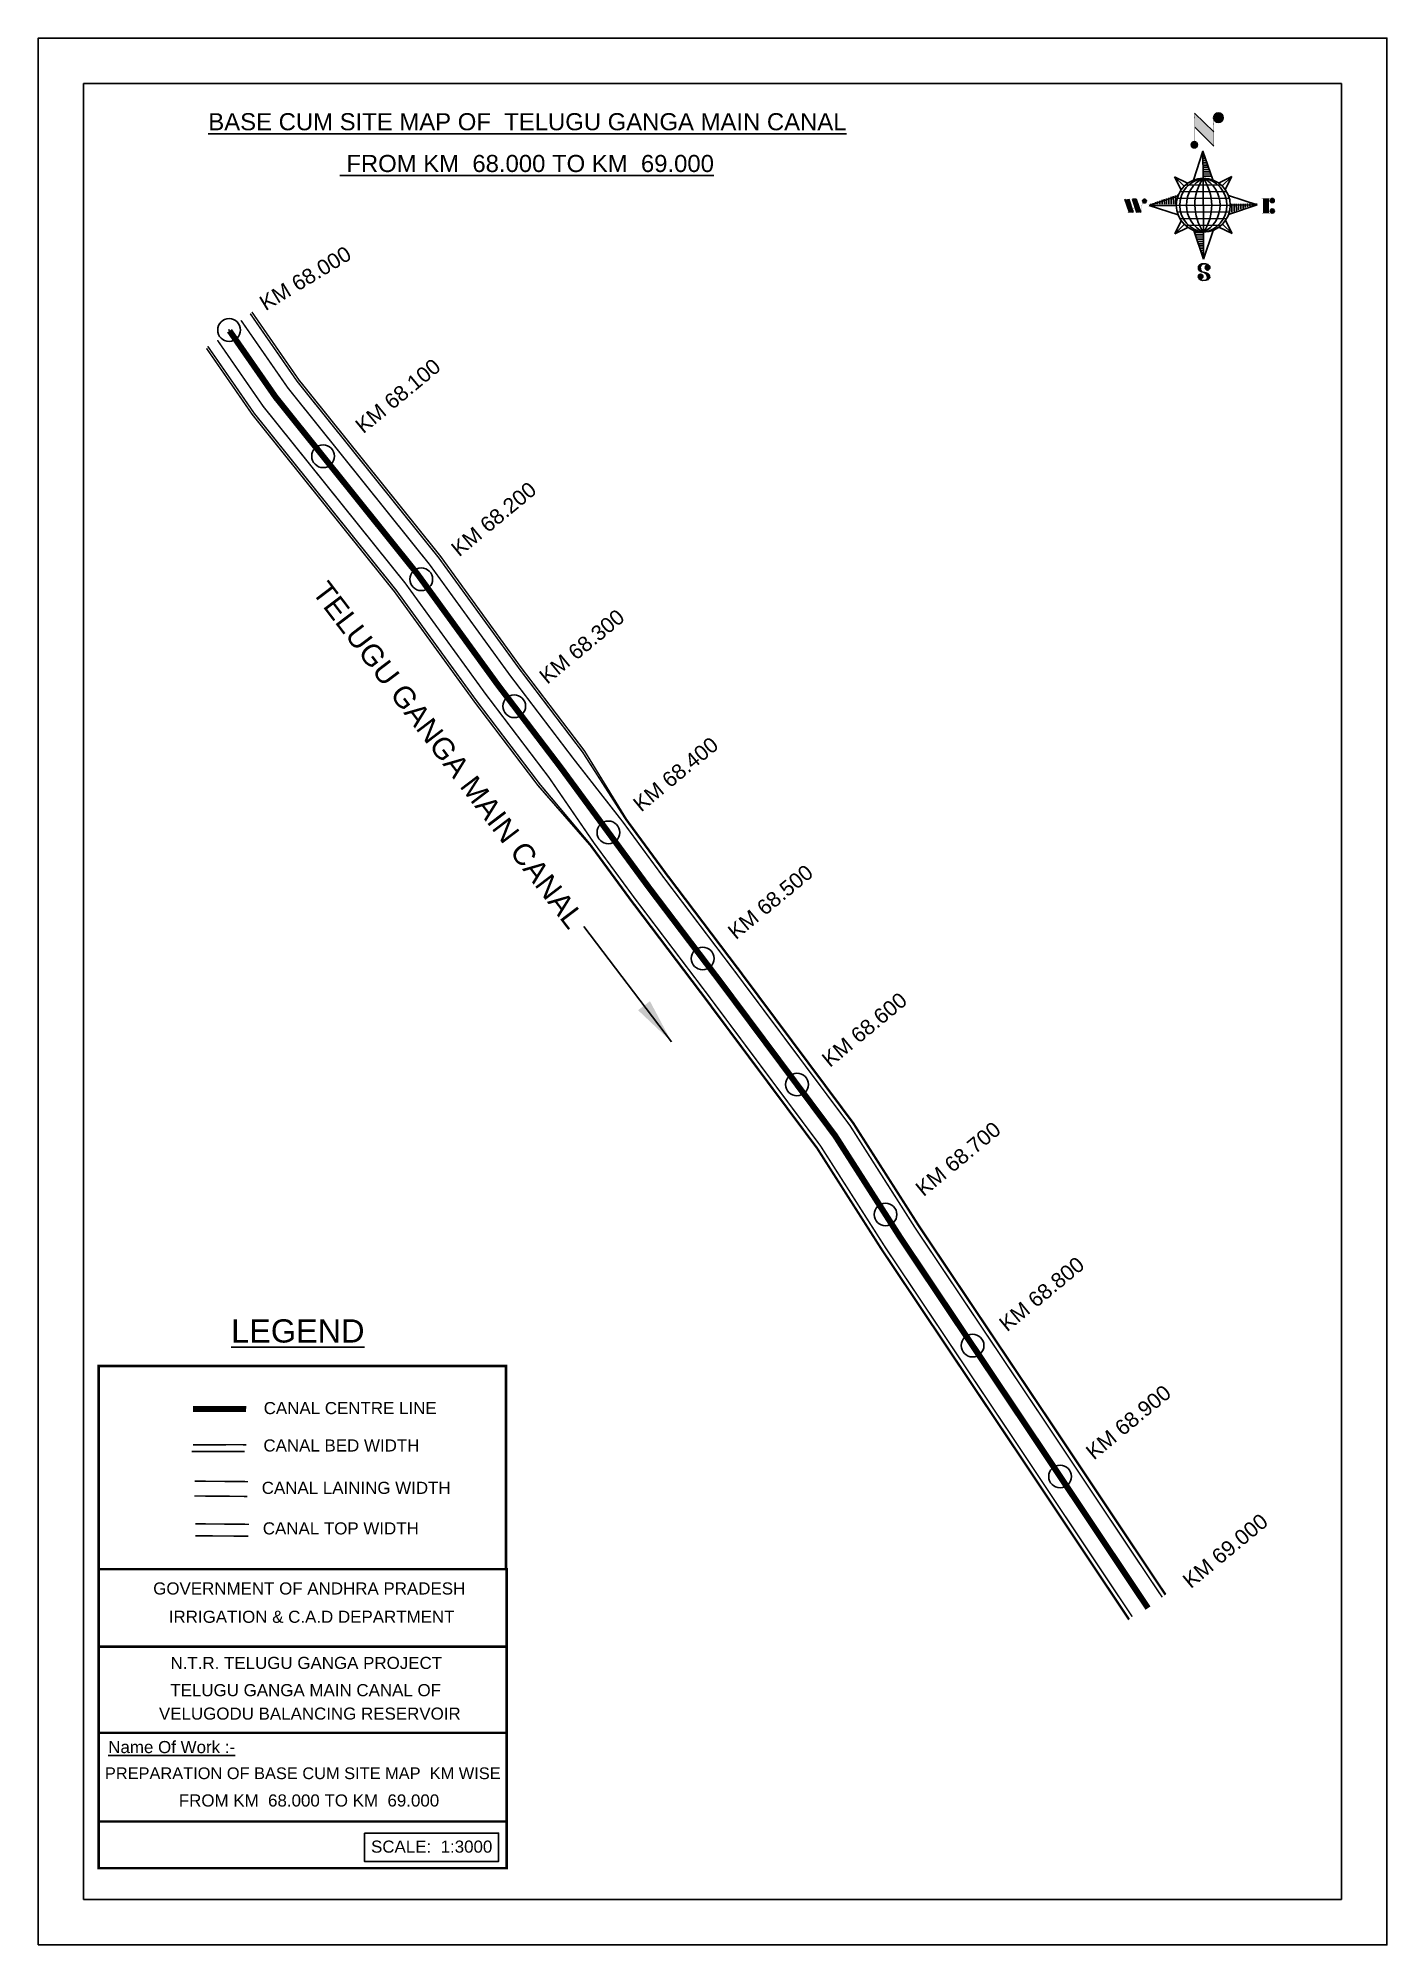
# Model space of a CAD drawing. Header units: inches. Extents: x 266787 to 267678, y 1676572 to 1677832.
import ezdxf

# ---------------------------------------------------------------- set-up
doc = ezdxf.new("R2010")
doc.units = ezdxf.units.IN
doc.header["$MEASUREMENT"] = 0
doc.header["$PDMODE"] = 32
doc.header["$PDSIZE"] = 15
for name, color, linetype in [('AQUADUCT', 1, 'Continuous'), ('bed with', 5, 'Continuous'), ('bord', 1, 'Continuous'), ('canal', 1, 'Continuous'), ('chainage', 7, 'Continuous'), ('FRAME 025', 7, 'Continuous'), ('lining', 4, 'Continuous'), ('TEXT', 7, 'Continuous'), ('top of bund', 1, 'Continuous'), ('V', 6, 'Continuous')]:
    doc.layers.add(name, color=color, linetype=linetype)
doc.styles.get("Standard").update_dxf_attribs({"font": 'arial.ttf'})
doc.dimstyles.get("Standard").update_dxf_attribs({"dimtxt": 0.18, "dimasz": 0.18, "dimexe": 0.18, "dimexo": 0.0625, "dimgap": 0.09, "dimtad": 0, "dimtih": 1, "dimtoh": 1, "dimdec": 4, "dimzin": 0, "dimdsep": 46, "dimtxsty": 'Standard', "dimcen": 0.09, "dimadec": 0, "dimazin": 0, "dimtfac": 1, "dimtdec": 4, "dimtofl": 0, "dimtmove": 0, "dimatfit": 3, "dimfxl": 1, "dimtolj": 1, "dimtzin": 0, "dimarcsym": 0})
pattern_1 = [(267.297113149, (-8720374.938, 50637915.138), (10.5367255337, -0.497431438), [])]
pattern_2 = [(357.297113149, (-8720374.938, 50637915.138), (0.497431438, 10.5367255337), [])]

# ---------------------------------------------------------------- blocks, each defined once
blk = doc.blocks.new('*X7')
at = {"color": 0, "linetype": 'Continuous'}
for p, q in [((6321.6, 240.5), (6322.3, 241.2)), ((6321.6, 240.3), (6322.3, 241)), ((6321.6, 240.1), (6322.3, 240.8)), ((6321.6, 239.9), (6322.4, 240.7)), ((6321.6, 239.8), (6322.4, 240.6)), ((6321.6, 239.6), (6322.5, 240.5)), ((6321.6, 239.4), (6322.5, 240.3)), ((6321.6, 239.2), (6322.6, 240.2)), ((6321.7, 239.1), (6322.6, 240.1)), ((6321.8, 240.8), (6322.4, 241.4)), ((6321.8, 239), (6322.7, 240)), ((6321.8, 239), (6322.8, 239.9)), ((6321.9, 238.9), (6322.9, 239.8)), ((6322, 238.8), (6323, 239.7)), ((6322.1, 241.3), (6322.4, 241.6)), ((6322.1, 238.7), (6323.1, 239.6)), ((6322.2, 238.6), (6323.1, 239.6)), ((6322.3, 238.5), (6323.2, 239.5)), ((6322.4, 238.5), (6323.3, 239.4)), ((6322.5, 238.4), (6323.4, 239.3)), ((6322.7, 238.4), (6323.6, 239.3)), ((6322.8, 238.3), (6323.7, 239.2)), ((6322.9, 238.3), (6323.8, 239.1)), ((6323.1, 238.2), (6323.9, 239.1)), ((6323.2, 238.2), (6324, 239)), ((6323.3, 238.2), (6324.2, 239)), ((6323.5, 238.1), (6324.3, 238.9)), ((6323.7, 238.1), (6324.4, 238.9)), ((6323.8, 238.1), (6324.6, 238.8)), ((6324.1, 238.2), (6324.7, 238.8)), ((6324.3, 238.3), (6324.9, 238.8)), ((6324.6, 238.3), (6325.1, 238.8)), ((6324.8, 238.4), (6325.2, 238.8)), ((6325.1, 238.5), (6325.4, 238.8)), ((6325.4, 238.6), (6325.6, 238.8))]:
    blk.add_line(p, q, dxfattribs=at)
blk = doc.blocks.new('*X6')
at = {"color": 0, "linetype": 'Continuous'}
for p, q in [((6324.4, 240.3), (6324.5, 240.4)), ((6324.6, 240.3), (6324.8, 240.5)), ((6324.7, 240.2), (6325, 240.5)), ((6324.8, 240.2), (6325.2, 240.6)), ((6325, 240.1), (6325.5, 240.6)), ((6325.1, 240.1), (6325.6, 240.6)), ((6325.2, 240), (6325.8, 240.6)), ((6325.3, 240), (6326, 240.6)), ((6325.4, 239.9), (6326.1, 240.6)), ((6325.5, 239.8), (6326.2, 240.5)), ((6325.6, 239.8), (6326.3, 240.5)), ((6325.7, 239.7), (6326.5, 240.4)), ((6325.9, 239.6), (6326.6, 240.3)), ((6326, 239.5), (6326.7, 240.3)), ((6326, 239.4), (6326.8, 240.2)), ((6326.1, 239.3), (6327, 240.2)), ((6326.2, 239.3), (6327.1, 240.1)), ((6326.3, 239.2), (6327.1, 240)), ((6326.4, 239.1), (6327.2, 239.9)), ((6326.5, 239), (6327.3, 239.8)), ((6326.5, 238.9), (6327.4, 239.7)), ((6326.6, 238.8), (6327.5, 239.6)), ((6326.7, 238.7), (6327.5, 239.5)), ((6326.8, 238.6), (6327.6, 239.4)), ((6326.8, 238.5), (6327.7, 239.3)), ((6326.8, 236.5), (6327.4, 237)), ((6326.9, 238.3), (6327.8, 239.2)), ((6326.9, 238.2), (6327.9, 239.1)), ((6326.9, 236.8), (6327.6, 237.4)), ((6327, 238.1), (6327.8, 239)), ((6327, 237.9), (6327.8, 238.8)), ((6327, 237.8), (6327.8, 238.6)), ((6327, 237.6), (6327.8, 238.4)), ((6327, 237.4), (6327.8, 238.2)), ((6327, 237.3), (6327.8, 238)), ((6327, 237.1), (6327.8, 237.9))]:
    blk.add_line(p, q, dxfattribs=at)
blk = doc.blocks.new('H')
at = {"layer": 'bord', "extrusion": (0.000427885, 0.004792, 0.999988)}
h = blk.add_hatch(dxfattribs=at)
h.set_pattern_fill('LINE', color=8, scale=84.387686, angle=-2.70289, style=0)
h.set_pattern_definition(pattern_2)
h.paths.add_polyline_path([(-492.5, 785.6, -0.090992), (-448, 775.2), (-486.5, 912)])
h = blk.add_hatch(dxfattribs=at)
h.set_pattern_fill('LINE', color=8, scale=84.387686, angle=-92.70289, style=0)
h.set_pattern_definition(pattern_1)
h.paths.add_polyline_path([(-624.9, 665.1, -0.090992), (-614.5, 709.6), (-751.3, 671.1)])
h = blk.add_hatch(dxfattribs=at)
h.set_pattern_fill('LINE', color=8, scale=84.387686, angle=-92.70289, style=0)
h.set_pattern_definition(pattern_1)
h.paths.add_polyline_path([(-245.6, 647.2), (-372, 653.2, -0.090992), (-382.4, 608.7)])
h = blk.add_hatch(dxfattribs=at)
h.set_pattern_fill('LINE', color=8, scale=84.387686, angle=-2.70289, style=0)
h.set_pattern_definition(pattern_2)
h.paths.add_polyline_path([(-504.4, 532.7, -0.090992), (-548.9, 543.1), (-510.4, 406.3)])
for p, q in [((-516.2, 1087.1, -1217.1), (-431.5, 994, -1216.7)), ((-519.4, 1020.4, -1216.8), (-434.7, 927.3, -1216.4)), ((-538.3, 773.7, -1215.6), (-487, 906.2, -1216.3)), ((-487, 906.2, -1216.3), (-493, 779.8, -1215.7)), ((-487, 906.2, -1216.3), (-448.5, 769.4, -1215.7)), ((-626.7, 793.8, -1215.7), (-566.8, 760.2, -1215.6)), ((-626.7, 793.8, -1215.7), (-584.1, 747, -1215.5)), ((-598.9, 731, -1215.4), (-626.7, 793.8, -1215.7)), ((-421.3, 753.3, -1215.6), (-358.5, 781.1, -1215.7)), ((-358.5, 781.1, -1215.7), (-405.3, 738.5, -1215.5)), ((-358.5, 781.1, -1215.7), (-392.1, 721.2, -1215.4)), ((-864.7, 700.9, -1215.1), (-846.9, 637.7, -1214.9)), ((-846.9, 700.1, -1215.1), (-829.1, 636.9, -1214.9)), ((-829.1, 699.2, -1215.2), (-811.3, 636, -1214.9)), ((-829.1, 699.2, -1215.2), (-811.3, 698.4, -1215.2)), ((-811.3, 698.4, -1215.2), (-793.5, 635.2, -1214.9)), ((-751.8, 665.3, -1215), (-615, 703.8, -1215.3)), ((-751.8, 665.3, -1215), (-625.4, 659.3, -1215)), ((-619.3, 614, -1214.8), (-751.8, 665.3, -1215)), ((-246.1, 641.4, -1215.1), (-382.9, 602.9, -1214.9)), ((-378.6, 692.6, -1215.3), (-246.1, 641.4, -1215.1)), ((-372.5, 647.4, -1215.1), (-246.1, 641.4, -1215.1)), ((-213.5, 669.3, -1215.3), (-216.7, 600.8, -1214.9)), ((-197.2, 599.9, -1214.9), (-193.9, 668.4, -1215.3)), ((-639.4, 525.6, -1214.4), (-605.8, 585.5, -1214.7)), ((-639.4, 525.6, -1214.4), (-592.6, 568.1, -1214.6)), ((-576.6, 553.3, -1214.6), (-639.4, 525.6, -1214.4)), ((-510.9, 400.5, -1213.9), (-549.4, 537.2, -1214.5)), ((-371.2, 512.9, -1214.5), (-431.1, 546.5, -1214.6)), ((-371.2, 512.9, -1214.5), (-413.8, 559.7, -1214.7)), ((-399, 575.7, -1214.7), (-371.2, 512.9, -1214.5)), ((-459.6, 533, -1214.5), (-510.9, 400.5, -1213.9)), ((-504.9, 526.9, -1214.5), (-510.9, 400.5, -1213.9))]:
    blk.add_line(p, q, dxfattribs=at)
at = {"layer": 'bord', "color": 8, "linetype": 'ByBlock', "extrusion": (0.000427885, 0.004792, 0.999988)}
for p, q in [((-386.5, 711.4, -1215.4), (-605.5, 721.7, -1215.4)), ((-410.8, 744.2, -1215.5), (-578.1, 752.1, -1215.5)), ((-493, 779.8, -1215.7), (-504.9, 526.9, -1214.5)), ((-372.5, 647.4, -1215.1), (-625.4, 659.3, -1215)), ((-378, 615.9, -1214.9), (-622.9, 627.5, -1214.9)), ((-375, 679.2, -1215.3), (-619.9, 690.7, -1215.2)), ((-392.4, 584.9, -1214.8), (-611.4, 595.3, -1214.7)), ((-419.8, 554.6, -1214.6), (-587.1, 562.5, -1214.6))]:
    blk.add_line(p, q, dxfattribs=at)
at = {"layer": 'bord', "extrusion": (0.000427885, 0.004792, 0.999988), "elevation": -1212.1}
for points, const_width in [([(-522, 959.6), (-515.7, 1092.9)], 1.61), ([(-434.2, 933.1), (-427.9, 1066.5)], 1.61), ([(-870.1, 707), (-846.4, 705.9)], 0.642), ([(-828.6, 642.7), (-855.2, 643.9)], 0.642), ([(-828.6, 642.7), (-821, 678)], 0.642), ([(-810.8, 641.8), (-784.1, 640.6)], 0.642), ([(-793, 641), (-781.6, 693.9)], 0.642), ([(-222.7, 675.6), (-173.8, 673.3)], 0.706), ([(-194.8, 644.8), (-185, 644.4)], 0.706), ([(-177.1, 604.8), (-226, 607.1)], 0.706)]:
    blk.add_lwpolyline(points, dxfattribs=dict(at, const_width=const_width))
for points, const_width in [([(-413.7, 1073.1, 1), (-397.6, 1057.7, 1)], 22.3), ([(-530.3, 949.5, 1), (-519.6, 939.3, 1)], 14.8), ([(-775.9, 696.6, 1), (-769.5, 690.4, 1)], 8.9), ([(-177.8, 666.9, 1), (-170.8, 660.1, 1)], 9.79), ([(-180.1, 618, 1), (-173.1, 611.2, 1)], 9.79), ([(-489.8, 361.7, 1), (-498.1, 369.1, 1)], 11.1), ([(-525.2, 321.6, 1), (-533.4, 328.9, 1)], 11.1)]:
    blk.add_lwpolyline(points, format="xyb", close=True, dxfattribs=dict(at, const_width=const_width))
for points in [[(-537, 317.4), (-530.7, 310.5), (-519.8, 306.8), (-504.9, 306.9), (-493.9, 310), (-486.3, 317.7), (-486.5, 325.8), (-490.6, 333.3), (-493.5, 336.2), (-502.8, 340.9), (-522.5, 347.3), (-530.4, 351.6), (-533.7, 354.6), (-537.4, 362.6), (-537, 373.4), (-530, 380.7), (-520, 384.1), (-503.5, 384.2), (-492.5, 379.9), (-487.1, 373.3)], [(-522.5, 347.6), (-526.2, 353.8), (-527.8, 360.6), (-527.9, 370.6), (-525.9, 375.5), (-521.3, 381.2), (-514.5, 384.4)], [(-504.9, 306.9), (-499, 312.4), (-497, 319.4), (-497.5, 326.5), (-501.2, 335.4), (-509.2, 343.2)]]:
    blk.add_lwpolyline(points, dxfattribs=at)
at = {"layer": 'bord', "extrusion": (0.000427885, 0.004792, 0.999988)}
for centre, radius in [((-405.6, 1065.4, -1212.1), 22.3), ((-525, 944.4, -1212.1), 14.8), ((-498.4, 659.1, -1212.1), 126.6), ((-772.7, 693.5, -1212.1), 8.9), ((-174.3, 663.5, -1212.1), 9.79), ((-176.6, 614.6, -1212.1), 9.79), ((-494, 365.4, -1212.1), 11.1), ((-529.3, 325.2, -1212.1), 11.1)]:
    blk.add_circle(centre, radius, dxfattribs=at)
at = {"layer": 'bord', "color": 8, "linetype": 'ByBlock', "extrusion": (0.000427885, 0.004792, 0.999988)}
for centre, radius, start, end in [((-481.5, 658.3, -1212.1), 127.7, 94.92536, 259.66906), ((-436.8, 656.2, -1212.1), 140.8, 113.28644, 241.30798), ((-315.9, 650.5, -1212.1), 222.3, 142.58916, 212.00526), ((-560.1, 662.1, -1212.1), 140.8, 293.28644, 61.30798), ((-681, 667.8, -1212.1), 222.3, 322.58916, 32.00526), ((-515.4, 659.9, -1212.1), 127.7, 274.92536, 79.66906)]:
    blk.add_arc(centre, radius, start, end, dxfattribs=at)
at = {"layer": 'bord', "extrusion": (0.000427885, 0.004792, 0.999988)}
for points in [[(-515.7, 1092.9, -1212.1), (-431, 999.8, -1212.1), (-518.9, 1026.2, -1212.1), (-434.2, 933.1, -1212.1)], [(-864.1, 706.7, -1212.1), (-846.4, 705.9, -1212.1), (-846.3, 643.5, -1212.1), (-828.6, 642.7, -1212.1)], [(-828.6, 705, -1212.1), (-810.8, 704.2, -1212.1), (-810.8, 641.8, -1212.1), (-793, 641, -1212.1)], [(-193.4, 674.2, -1212.1), (-196.6, 605.7, -1212.1), (-213, 675.1, -1212.1), (-216.2, 606.7, -1212.1)]]:
    blk.add_solid(points, dxfattribs=at)
at = {"layer": 'bord', "extrusion": (0.000427885, 0.004792, 0.999988), "xscale": 7.977342409717546, "yscale": 7.977342408231451, "zscale": 7.977342408476333, "rotation": 138.0840426661453}
for name, p in [('*X6', (38300.5, -31929.4, -1212.1)), ('*X7', (38314.4, -31950.9, -1212.1))]:
    blk.add_blockref(name, p, dxfattribs=at)

msp = doc.modelspace()

# ---------------------------------------------------------------- linework, layer by layer
at = {"linetype": 'ByBlock'}
for points in [[(266787.1, 1676572), (266787.1, 1677832), (267678.1, 1677832), (267678.1, 1676572)], [(267648.1, 1677802), (267648.1, 1676602), (266817.1, 1676602), (266817.1, 1677802)]]:
    msp.add_lwpolyline(points, close=True, dxfattribs=at)
for p in [(266913.2, 1677639.1), (266975.3, 1677555.7), (267040.2, 1677474.4), (267101.6, 1677390.5), (267163.8, 1677307.1), (267226.1, 1677223.8), (267288.4, 1677140.5), (267346.9, 1677054.6), (267404.4, 1676968), (267462.2, 1676881.5)]:
    msp.add_point(p)
at = {"layer": 'bed with', "const_width": 1}
for points in [[(266921.1, 1677645.5), (266952.1, 1677600.8), (267045.7, 1677484.1), (267098.9, 1677410.8), (267140.8, 1677355.7), (267173.3, 1677314.1)], [(266905.5, 1677632.4), (266935.8, 1677588.6), (267029.6, 1677471.8), (267082.6, 1677398.7), (267124.5, 1677343.5), (267154.3, 1677300.1)], [(267173.3, 1677314.1), (267199.9, 1677277.9), (267247.9, 1677214.5), (267323.4, 1677113.4), (267366.5, 1677045.7), (267454, 1676915.1), (267511.2, 1676829.3), (267529.7, 1676801.7)], [(267154.3, 1677300.1), (267181, 1677263.8), (267229.1, 1677200.3), (267303.9, 1677100), (267346.8, 1677032.8), (267434.4, 1676902), (267491.6, 1676816.2), (267509.9, 1676788.8)], [(266923.5, 1676898), (266921.5, 1676898), (266888.7, 1676898), (266888.4, 1676898)], [(266924.6, 1676902.4), (266921.5, 1676902.5), (266889.3, 1676902.4)]]:
    msp.add_lwpolyline(points, dxfattribs=at)
at = {"layer": 'canal', "color": 6, "const_width": 4}
for points in [[(266924.5, 1676926), (266921.9, 1676926.1), (266889.3, 1676926)], [(266889.3, 1676926), (266924.5, 1676926)]]:
    msp.add_lwpolyline(points, dxfattribs=at)
at = {"layer": 'FRAME 025', "lineweight": -3, "const_width": 1.64}
for points in [[(266827.1, 1676954.5), (267096.2, 1676954.5), (267096.2, 1676820.3), (266827.1, 1676820.3)], [(266827.1, 1676820.3), (267096.6, 1676820.3), (267096.6, 1676622.7), (266827.1, 1676622.7)]]:
    msp.add_lwpolyline(points, close=True, dxfattribs=at)
for points in [[(266827.1, 1676769), (267096.6, 1676769)], [(266827.1, 1676712.1), (267096.6, 1676712.1)], [(266827.1, 1676653.5), (267096.6, 1676653.5)]]:
    msp.add_lwpolyline(points, dxfattribs=at)
at = {"layer": 'lining', "const_width": 1}
for points in [[(266927.2, 1677649.9), (266958.1, 1677605.3), (267051.7, 1677488.6), (267104.9, 1677415.3), (267146.8, 1677360.1), (267175.3, 1677315.6)], [(266899.1, 1677628.4), (266929.8, 1677584.1), (267023.6, 1677467.2), (267076.6, 1677394.2), (267118.5, 1677339), (267152.3, 1677298.7)], [(267175.3, 1677315.6), (267201.9, 1677279.4), (267249.9, 1677216), (267325.4, 1677114.8), (267368.6, 1677047.1), (267456.1, 1676916.5), (267513.3, 1676830.7), (267531.7, 1676803.2)], [(267152.3, 1677298.7), (267179, 1677262.3), (267227.1, 1677198.8), (267301.9, 1677098.5), (267344.7, 1677031.4), (267432.3, 1676900.6), (267489.5, 1676814.8), (267507.9, 1676787.3)], [(266890.4, 1676878.4), (266915.1, 1676878.2), (266925.7, 1676878.1)], [(266890.3, 1676868.6), (266917.2, 1676868.4), (266925.2, 1676868.3)]]:
    msp.add_lwpolyline(points, dxfattribs=at)
at = {"layer": 'top of bund', "const_width": 1}
for points in [[(266928.3, 1677651), (266959.3, 1677606.2), (267052.9, 1677489.6), (267106.1, 1677416.1), (267148, 1677361), (267175.7, 1677315.9)], [(266898.3, 1677627), (266928.6, 1677583.2), (267022.4, 1677466.3), (267075.4, 1677393.3), (267117.3, 1677338.1), (267151.9, 1677298.4)], [(267175.7, 1677315.9), (267202.3, 1677279.7), (267250.3, 1677216.3), (267325.8, 1677115.1), (267369, 1677047.4), (267456.5, 1676916.8), (267513.7, 1676831), (267532, 1676803.6)], [(267151.9, 1677298.4), (267178.6, 1677262), (267226.7, 1677198.5), (267301.5, 1677098.3), (267344.3, 1677031.2), (267431.9, 1676900.3), (267489.1, 1676814.5), (267507.6, 1676786.8)], [(266890.9, 1676850.2), (266915.5, 1676850), (266926.3, 1676849.9)], [(266925.9, 1676842), (266918, 1676842.1), (266891, 1676842.3)]]:
    msp.add_lwpolyline(points, dxfattribs=at)
at = {"layer": 'V', "color": 1, "const_width": 4}
for points in [[(266913.5, 1677638.6), (266944, 1677594.7), (267037.6, 1677477.9), (267090.7, 1677404.7), (267132.6, 1677349.6), (267163.8, 1677307.1)], [(267163.8, 1677307.1), (267190.4, 1677270.9), (267238.5, 1677207.4), (267313.6, 1677106.7), (267356.7, 1677039.3), (267444.2, 1676908.5), (267501.4, 1676822.8), (267520.3, 1676794.5)]]:
    msp.add_lwpolyline(points, dxfattribs=at)
at = {"layer": 'V', "color": 0}
msp.add_lwpolyline([(267002.6, 1676645.9), (267091.3, 1676645.9), (267091.3, 1676627.1), (267002.6, 1676627.1)], close=True, dxfattribs=at)

# ---------------------------------------------------------------- block references
at = {"layer": 'AQUADUCT', "color": 1, "xscale": 0.1408039184319789, "yscale": 0.1408039187081158, "zscale": 0.1408039184379445, "rotation": 3.078330572322649}
msp.add_blockref('H', (267631.9, 1677633.5, 170.9), dxfattribs=at)

# ---------------------------------------------------------------- texts
at = {"layer": 'chainage', "color": 0}
for s, rotation, p in [('KM 68.000', 31.3037, (266937.3, 1677651.5)), ('KM 68.100', 39.636, (267001.9, 1677570.2)), ('KM 68.200', 39.636, (267065.2, 1677488.8)), ('KM 68.300', 39.636, (267123.4, 1677404.6)), ('KM 68.500', 39.636, (267248, 1677235.8)), ('KM 68.600', 39.636, (267310.1, 1677151.4)), ('KM 68.700', 39.636, (267372, 1677066)), ('KM 68.800', 39.636, (267427.2, 1676976.7)), ('KM 68.900', 39.636, (267484.5, 1676892)), ('KM 69.000', 39.636, (267548.5, 1676807))]:
    msp.add_text(s, height=10, rotation=rotation, dxfattribs=at).set_placement(p)
at = {"layer": 'chainage', "color": 1}
msp.add_text('TELUGU GANGA MAIN CANAL', height=14.042, rotation=307.2355, dxfattribs=at).set_placement((266967.5, 1677466))
at = {"layer": 'chainage', "color": 6}
msp.add_text('KM 68.400', height=10, rotation=39.636, dxfattribs=at).set_placement((267185.4, 1677320.2))
at = {"layer": 'chainage', "color": 0}
for s, height, p in [('%%ULEGEND', 15.34, (266914.6, 1676970)), ('CANAL CENTRE LINE', 8, (266936.1, 1676922.7)), ('CANAL BED WIDTH', 8, (266935.9, 1676898)), ('CANAL LAINING WIDTH', 8, (266934.8, 1676870)), ('CANAL TOP WIDTH', 8, (266935.5, 1676843.2)), ('GOVERNMENT OF ANDHRA PRADESH ', 8, (266863.1, 1676803.5)), ('IRRIGATION & C.A.D DEPARTMENT', 8, (266873.4, 1676784.8)), ('N.T.R. TELUGU GANGA PROJECT', 8, (266874.5, 1676754.3)), ('TELUGU GANGA MAIN CANAL OF', 8, (266874.4, 1676736.3)), (' VELUGODU BALANCING RESERVOIR', 8, (266863.8, 1676720.8)), ('%%UName Of Work :-', 8, (266833.4, 1676698.7)), ('PREPARATION OF BASE CUM SITE MAP  KM WISE', 7.743, (266831.2, 1676681.5)), (' FROM KM  68.000 TO KM  69.000', 8, (266876.9, 1676663.4)), ('SCALE:  1:3000', 8, (267007, 1676632.9))]:
    msp.add_text(s, height=height, dxfattribs=at).set_placement(p)
at = {"layer": 'TEXT', "color": 0}
for s, p in [('%%UBASE CUM SITE MAP OF  TELUGU GANGA MAIN CANAL', (266899.5, 1677771.1)), ('%%U FROM KM  68.000 TO KM  69.000', (266986.3, 1677743.5))]:
    msp.add_text(s, height=11.294, dxfattribs=at).set_placement(p)

# ---------------------------------------------------------------- leaders
at = {"layer": 'chainage', "color": 1}
msp.add_leader([(267205.5, 1677168.7), (267147.6, 1677244.9)], dimstyle='Standard', override={"dimasz": 30, "dimgap": 0.09, "dimtad": 0}, dxfattribs=at)

doc.saveas('drawing.dxf')
